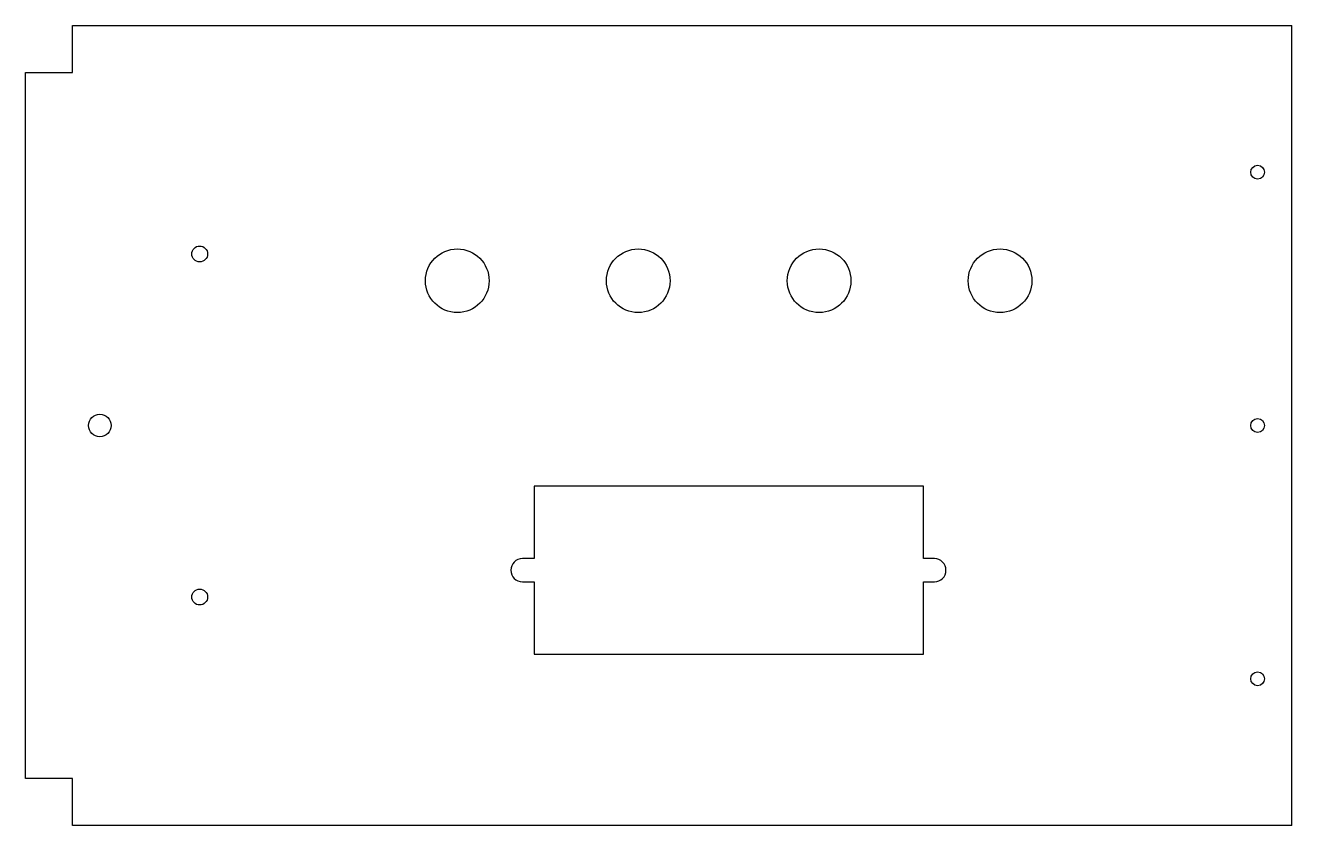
# Model space of a CAD drawing. Header units: inches. Extents: x -9 to 8.5, y -5.5 to 5.5.
import ezdxf

# ---------------------------------------------------------------- set-up
doc = ezdxf.new("R2010")
doc.units = ezdxf.units.IN
doc.header["$MEASUREMENT"] = 0

msp = doc.modelspace()

# ---------------------------------------------------------------- linework, layer by layer
at = {"color": 7, "linetype": 'Continuous', "lineweight": 25}
for p, q in [((-8.362, 5.529), (8.485, 5.529)), ((-8.362, 4.877), (-8.362, 5.529)), ((8.485, -5.529), (8.485, 5.529)), ((-9.014, -4.877), (-9.014, 4.877)), ((-9.014, 4.877), (-8.362, 4.877)), ((3.395, -0.84), (-1.985, -0.84)), ((-1.985, -0.84), (-1.985, -1.84)), ((3.395, -1.84), (3.395, -0.84)), ((-1.985, -1.84), (-2.145, -1.84)), ((3.548, -1.84), (3.395, -1.84)), ((-2.145, -2.16), (-1.985, -2.16)), ((-1.985, -2.16), (-1.985, -3.16)), ((3.395, -2.16), (3.548, -2.16)), ((3.395, -3.16), (3.395, -2.16)), ((-1.985, -3.16), (3.395, -3.16)), ((-8.362, -4.877), (-9.014, -4.877)), ((-8.362, -5.529), (-8.362, -4.877)), ((8.485, -5.529), (-8.362, -5.529))]:
    msp.add_line(p, q, dxfattribs=at)
for centre, radius in [((8.015, 3.5), 0.095), ((-6.605, 2.37), 0.11), ((-3.045, 2), 0.44), ((-0.545, 2), 0.44), ((1.955, 2), 0.44), ((4.455, 2), 0.44), ((-7.985, 0), 0.155), ((8.015, 0), 0.095), ((-6.605, -2.37), 0.11), ((8.015, -3.5), 0.095)]:
    msp.add_circle(centre, radius, dxfattribs=at)
for centre, start, end in [((-2.145, -2), 90, 270), ((3.548, -2), 270, 90)]:
    msp.add_arc(centre, 0.16, start, end, dxfattribs=at)

doc.saveas('drawing.dxf')
